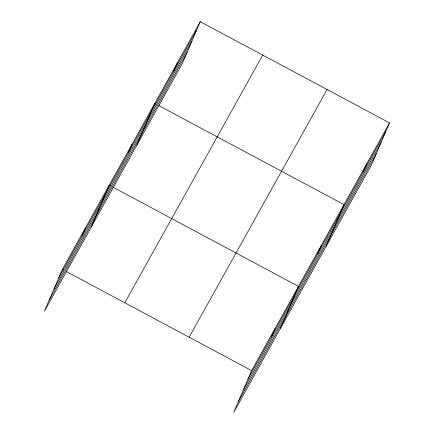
<?xml version="1.0" encoding="UTF-8"?>
<svg xmlns="http://www.w3.org/2000/svg" width="434" height="434" viewBox="0 0 434 434"><rect width="100%" height="100%" fill="white"/><g stroke="black" fill="none" stroke-linecap="round" stroke-linejoin="round"><path stroke-width="0.65" d="M200.264 21.7L62.355 269.4L44.48 311.097L182.394 63.397L200.264 21.7L389.52 122.903L371.645 164.6L233.736 412.3L251.606 370.603L389.52 122.903M82.129 235.846L85.796 227.291M91.373 226.879L109.243 185.182L110.42 185.812M128.328 152.871L131.996 144.31M136.884 145.14L154.754 103.438L155.931 104.073M173.839 71.127L177.506 62.572M271.386 337.05L275.053 328.495M280.624 328.082L298.5 286.386L112.78 187.07M317.585 254.074L321.252 245.514M326.135 246.344L344.01 204.642L158.877 105.646M363.095 172.331L366.763 163.775M58.688 277.955L196.597 30.261M54 288.892L191.909 41.192M49.167 300.16L187.081 52.46M124.808 302.796L262.716 55.096M189.153 337.207L327.062 89.507M247.939 379.159L385.848 131.464M243.252 390.095L381.166 142.395M238.423 401.363L376.332 153.663M62.355 269.4L63.532 270.029M66.478 271.603L251.606 370.603"/></g></svg>
